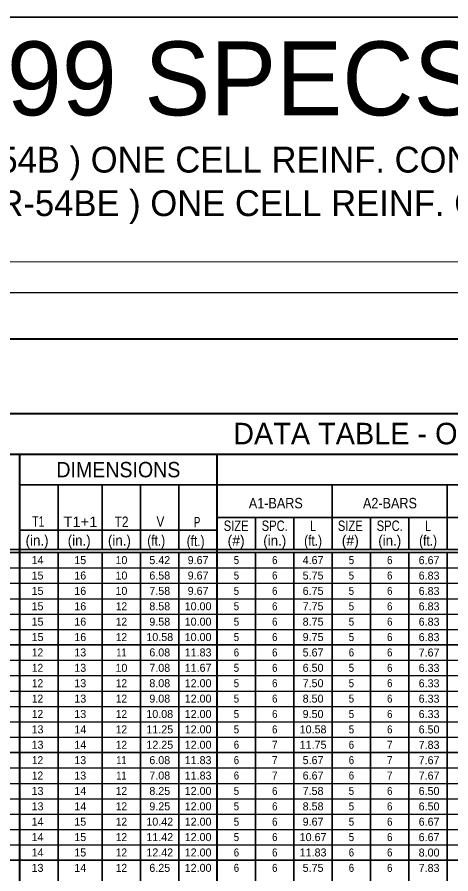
# Model space of a CAD drawing. Extents: x 187 to 558, y -82 to 195.
# Drawn here: x 274.3 to 344.7, y 55.4 to 194.6 of the extents above; entities that cross this region are included whole.
import ezdxf
from ezdxf.enums import TextEntityAlignment as Align

# ---------------------------------------------------------------- set-up
doc = ezdxf.new("R2010")
doc.units = 0
doc.header["$LTSCALE"] = 0.52
doc.layers.add('1', color=7, linetype='Continuous', lineweight=25)

msp = doc.modelspace()

# ---------------------------------------------------------------- linework, layer by layer
at = {"layer": '1', "lineweight": 13}
msp.add_line((192.9042, 154.8811), (552.9042, 154.8811), dxfattribs=at)
at = {"layer": '1', "lineweight": 40}
for p, q in [((222.9042, 142.3811), (547.9042, 142.3811)), ((242.6892, 130.2354), (506.9717, 130.2354)), ((242.6892, 123.6452), (506.9717, 123.6452)), ((274.7901, 108.1452), (274.7901, 123.6452)), ((274.7901, -12.3547), (274.7901, 123.6452)), ((306.8118, -12.3547), (306.8118, 123.6452))]:
    msp.add_line(p, q, dxfattribs=at)
at = {"layer": '1', "lineweight": 35}
for p, q in [((306.8118, 108.1452), (306.8118, 123.6452)), ((281.0101, 108.1452), (281.0101, 118.6452)), ((288.1517, 108.1452), (288.1517, 118.6452)), ((294.3717, 108.1452), (294.3717, 118.6452)), ((300.5917, 108.1452), (300.5917, 118.6452)), ((325.4717, 108.1452), (325.4717, 118.6452)), ((344.1318, 108.1452), (344.1318, 118.6452)), ((306.8118, 113.3361), (500.7517, 113.3361)), ((313.0317, 108.1452), (313.0317, 113.3361)), ((319.2518, 108.1452), (319.2518, 113.3361)), ((331.6918, 108.1452), (331.6918, 113.3361)), ((337.9117, 108.1452), (337.9117, 113.3361)), ((274.7901, 111.2578), (306.8118, 111.2578)), ((242.6892, 108.1452), (274.7901, 108.1452)), ((242.6892, 107.6452), (389.1459, 107.6452)), ((274.7901, 108.1452), (506.9717, 108.1452)), ((274.7901, 107.6452), (506.9717, 107.6452)), ((281.0101, -12.3547), (281.0101, 107.6452)), ((288.1517, -12.3547), (288.1517, 107.6452)), ((294.3717, -12.3547), (294.3717, 107.6452)), ((300.5917, -12.3547), (300.5917, 107.6452)), ((313.0317, -12.3547), (313.0317, 107.6452)), ((319.2518, -12.3547), (319.2518, 107.6452)), ((325.4717, -12.3547), (325.4717, 107.6452)), ((331.6918, -12.3547), (331.6918, 107.6452)), ((337.9117, -12.3547), (337.9117, 107.6452)), ((344.1318, -12.3547), (344.1318, 107.6452)), ((242.6892, 92.6452), (506.9717, 92.6452)), ((242.6892, 75.1453), (506.9717, 75.1453)), ((242.6892, 57.6452), (506.9717, 57.6452))]:
    msp.add_line(p, q, dxfattribs=at)
at = {"layer": '1'}
for p, q in [((261.3492, 105.1452), (506.9717, 105.1452)), ((261.3492, 102.6452), (506.9717, 102.6452)), ((261.3492, 100.1452), (506.9717, 100.1452)), ((261.3492, 97.6452), (506.9717, 97.6452)), ((261.3492, 95.1452), (506.9717, 95.1452)), ((261.3492, 90.1452), (506.9717, 90.1452)), ((261.3492, 87.6452), (506.9717, 87.6452)), ((261.3492, 85.1452), (506.9717, 85.1452)), ((261.3492, 82.6453), (506.9717, 82.6453)), ((261.3492, 80.1453), (506.9717, 80.1453)), ((261.3492, 77.6453), (506.9717, 77.6453)), ((261.3492, 72.6453), (506.9717, 72.6453)), ((261.3492, 70.1453), (506.9717, 70.1453)), ((261.3492, 67.6453), (506.9717, 67.6453)), ((261.3492, 65.1453), (506.9717, 65.1453)), ((261.3492, 62.6452), (506.9717, 62.6452)), ((261.3492, 60.1452), (506.9717, 60.1452))]:
    msp.add_line(p, q, dxfattribs=at)
at = {"layer": '1', "lineweight": 35}
msp.add_lwpolyline([(187.0721, -82.4459), (557.7998, -82.4459), (557.7998, 194.6359), (187.0721, 194.6359)], close=True, dxfattribs=at)
at = {"layer": '1'}
msp.add_lwpolyline([(207.9042, -70.1189), (207.9042, 149.8811), (552.9042, 149.8811)], dxfattribs=at)
at = {"layer": '1', "lineweight": 35}
msp.add_lwpolyline([(274.7901, 118.6452), (306.8118, 118.6452), (474.7517, 118.6452)], dxfattribs=at)

# ---------------------------------------------------------------- texts
at = {"layer": '1'}
for s, height, p in [('1999 SPECS.- FINAL ENGLISH', 12, (254.8188, 178.6837)), ('( p. 54B ) ONE CELL REINF. CONC. BOX CULVERT - ( RCB2-1B-01 ) -  FINAL ENGLISH ( 9/10/97 )', 4.2, (261.6172, 169.3818)), ('( p. R-54BE ) ONE CELL REINF. CONC. BOX CULVERT - ( RCB2-1-00E ) -  FINAL ENGLISH ( 7/1/99 )', 4.2, (261.6172, 162.3164)), ('DATA TABLE - ONE CELL REINFORCED CONCRETE BOX ', 3.5, (309.3954, 125.2283))]:
    msp.add_text(s, height=height, dxfattribs=at).set_placement(p)
for s, height, width, p in [('DIMENSIONS', 2.5, 0.95, (290.7643, 119.8686)), ('A1-BARS', 1.7, 0.9, (316.3118, 114.8252)), ('A2-BARS', 1.7, 0.9, (334.836, 114.8252)), ('T1', 1.7, 0.75, (277.7718, 111.8461)), ('T1+1', 1.7, 1.05, (284.6091, 111.8002)), ('T2', 1.7, 0.85, (291.2859, 111.7961)), ('SIZE', 1.7, 0.8, (309.8742, 111.1469)), ('SPC.', 1.7, 0.8, (316.1409, 111.1469)), ('L', 1.7, 0.75, (322.3609, 111.1469)), ('SIZE', 1.7, 0.8, (328.3992, 111.1469)), ('SPC.', 1.7, 0.8, (334.8009, 111.1469)), ('L', 1.7, 0.75, (341.0209, 111.1469)), ('(in.)', 1.7, 0.95, (316.1409, 108.7469)), ('(ft.)', 1.7, 0.85, (322.361, 108.7469)), ('(in.)', 1.7, 0.95, (334.8009, 108.7469)), ('(ft.)', 1.7, 0.85, (341.021, 108.7469)), ('5', 1.3, 0.9, (309.9213, 105.7661)), ('6', 1.3, 0.9, (316.1413, 105.7661)), ('5', 1.3, 0.9, (328.5813, 105.7661)), ('6', 1.3, 0.9, (334.8013, 105.7661)), ('5', 1.3, 0.9, (309.9213, 103.2661)), ('6', 1.3, 0.9, (316.1413, 103.2661)), ('5', 1.3, 0.9, (328.5813, 103.2661)), ('6', 1.3, 0.9, (334.8013, 103.2661)), ('5', 1.3, 0.9, (309.9213, 100.7661)), ('6', 1.3, 0.9, (316.1413, 100.7661)), ('5', 1.3, 0.9, (328.5813, 100.7661)), ('6', 1.3, 0.9, (334.8013, 100.7661)), ('12', 1.3, 0.95, (291.2618, 98.2661)), ('5', 1.3, 0.9, (309.9213, 98.2661)), ('6', 1.3, 0.9, (316.1413, 98.2661)), ('5', 1.3, 0.9, (328.5813, 98.2661)), ('6', 1.3, 0.9, (334.8013, 98.2661)), ('12', 1.3, 0.95, (291.2618, 95.7661)), ('5', 1.3, 0.9, (309.9213, 95.7661)), ('6', 1.3, 0.9, (316.1413, 95.7661)), ('5', 1.3, 0.9, (328.5813, 95.7661)), ('6', 1.3, 0.9, (334.8013, 95.7661)), ('12', 1.3, 0.95, (291.2618, 93.2661)), ('5', 1.3, 0.9, (309.9213, 93.2661)), ('6', 1.3, 0.9, (316.1413, 93.2661)), ('5', 1.3, 0.9, (328.5813, 93.2661)), ('6', 1.3, 0.9, (334.8013, 93.2661)), ('12', 1.3, 0.95, (277.6451, 90.7661)), ('11', 1.3, 0.85, (291.2618, 90.7661)), ('6', 1.3, 0.9, (309.9213, 90.7661)), ('6', 1.3, 0.9, (316.1413, 90.7661)), ('6', 1.3, 0.9, (328.5813, 90.7661)), ('6', 1.3, 0.9, (334.8013, 90.7661)), ('12', 1.3, 0.95, (277.6451, 88.2661)), ('5', 1.3, 0.9, (309.9213, 88.2661)), ('6', 1.3, 0.9, (316.1413, 88.2661)), ('5', 1.3, 0.9, (328.5813, 88.2661)), ('6', 1.3, 0.9, (334.8013, 88.2661)), ('12', 1.3, 0.95, (277.6451, 85.7661)), ('12', 1.3, 0.95, (291.2618, 85.7661)), ('5', 1.3, 0.9, (309.9213, 85.7661)), ('6', 1.3, 0.9, (316.1413, 85.7661)), ('5', 1.3, 0.9, (328.5813, 85.7661)), ('6', 1.3, 0.9, (334.8013, 85.7661)), ('12', 1.3, 0.95, (277.6451, 83.2661)), ('12', 1.3, 0.95, (291.2618, 83.2661)), ('5', 1.3, 0.9, (309.9213, 83.2661)), ('6', 1.3, 0.9, (316.1413, 83.2661)), ('5', 1.3, 0.9, (328.5813, 83.2661)), ('6', 1.3, 0.9, (334.8013, 83.2661)), ('12', 1.3, 0.95, (277.6451, 80.7661)), ('12', 1.3, 0.95, (291.2618, 80.7661)), ('5', 1.3, 0.9, (309.9213, 80.7661)), ('6', 1.3, 0.9, (316.1413, 80.7661)), ('5', 1.3, 0.9, (328.5813, 80.7661)), ('6', 1.3, 0.9, (334.8013, 80.7661)), ('12', 1.3, 0.95, (291.2618, 78.2661)), ('5', 1.3, 0.9, (309.9213, 78.2661)), ('6', 1.3, 0.9, (316.1413, 78.2661)), ('5', 1.3, 0.9, (328.5813, 78.2661)), ('6', 1.3, 0.9, (334.8013, 78.2661)), ('12', 1.3, 0.95, (291.2618, 75.7661)), ('6', 1.3, 0.9, (309.9213, 75.7661)), ('7', 1.3, 0.95, (316.1422, 75.7661)), ('6', 1.3, 0.9, (328.5813, 75.7661)), ('7', 1.3, 0.95, (334.8022, 75.7661)), ('12', 1.3, 0.95, (277.6451, 73.2661)), ('11', 1.3, 0.85, (291.2618, 73.2661)), ('6', 1.3, 0.9, (309.9213, 73.2661)), ('7', 1.3, 0.95, (316.1422, 73.2661)), ('6', 1.3, 0.9, (328.5813, 73.2661)), ('7', 1.3, 0.95, (334.8022, 73.2661)), ('12', 1.3, 0.95, (277.6451, 70.7661)), ('11', 1.3, 0.85, (291.2618, 70.7661)), ('6', 1.3, 0.9, (309.9213, 70.7661)), ('7', 1.3, 0.95, (316.1422, 70.7661)), ('6', 1.3, 0.9, (328.5813, 70.7661)), ('7', 1.3, 0.95, (334.8022, 70.7661)), ('12', 1.3, 0.95, (291.2618, 68.2661)), ('5', 1.3, 0.9, (309.9213, 68.2661)), ('6', 1.3, 0.9, (316.1413, 68.2661)), ('5', 1.3, 0.9, (328.5813, 68.2661)), ('6', 1.3, 0.9, (334.8013, 68.2661)), ('12', 1.3, 0.95, (291.2618, 65.7661)), ('5', 1.3, 0.9, (309.9213, 65.7661)), ('6', 1.3, 0.9, (316.1413, 65.7661)), ('5', 1.3, 0.9, (328.5813, 65.7661)), ('6', 1.3, 0.9, (334.8013, 65.7661)), ('12', 1.3, 0.95, (291.2618, 63.2661)), ('5', 1.3, 0.9, (309.9213, 63.2661)), ('6', 1.3, 0.9, (316.1413, 63.2661)), ('5', 1.3, 0.9, (328.5813, 63.2661)), ('6', 1.3, 0.9, (334.8013, 63.2661)), ('12', 1.3, 0.95, (291.2618, 60.7661)), ('5', 1.3, 0.9, (309.9213, 60.7661)), ('6', 1.3, 0.9, (316.1413, 60.7661)), ('5', 1.3, 0.9, (328.5813, 60.7661)), ('6', 1.3, 0.9, (334.8013, 60.7661)), ('12', 1.3, 0.95, (291.2618, 58.2661)), ('6', 1.3, 0.9, (309.9213, 58.2661)), ('6', 1.3, 0.9, (316.1413, 58.2661)), ('6', 1.3, 0.9, (328.5813, 58.2661)), ('6', 1.3, 0.9, (334.8013, 58.2661)), ('12', 1.3, 0.95, (291.2618, 55.7661)), ('6', 1.3, 0.9, (309.9213, 55.7661)), ('6', 1.3, 0.9, (316.1413, 55.7661)), ('6', 1.3, 0.9, (328.5813, 55.7661)), ('6', 1.3, 0.9, (334.8013, 55.7661))]:
    msp.add_text(s, height=height, dxfattribs=dict(at, width=width)).set_placement(p, align=Align.CENTER)
for s, width, p in [('V', 0.85, (296.9434, 111.8469)), ('P', 0.7, (303.0126, 111.7477)), ('(in.)', 0.95, (275.7134, 108.7777)), ('(in.)', 0.95, (282.5467, 108.7769)), ('(in.)', 0.95, (289.0751, 108.7777)), ('(ft.)', 0.85, (295.4559, 108.7777)), ('(ft.)', 0.85, (301.8517, 108.6886))]:
    msp.add_text(s, height=1.7, dxfattribs=dict(at, width=width)).set_placement(p)
for s, height, p in [('(#)', 1.7, (309.8743, 108.7469)), ('(#)', 1.7, (328.3992, 108.7469)), ('14', 1.3, (277.6455, 105.7661)), ('15', 1.3, (284.5813, 105.7661)), ('10', 1.3, (291.2618, 105.7661)), ('5.42', 1.3, (297.4817, 105.7661)), ('9.67', 1.3, (303.7013, 105.7661)), ('4.67', 1.3, (322.3613, 105.7661)), ('15', 1.3, (277.6455, 103.2661)), ('16', 1.3, (284.5813, 103.2661)), ('10', 1.3, (291.2618, 103.2661)), ('6.58', 1.3, (297.4817, 103.2661)), ('9.67', 1.3, (303.7013, 103.2661)), ('5.75', 1.3, (322.3622, 103.2661)), ('15', 1.3, (277.6455, 100.7661)), ('16', 1.3, (284.5813, 100.7661)), ('10', 1.3, (291.2618, 100.7661)), ('7.58', 1.3, (297.4817, 100.7661)), ('9.67', 1.3, (303.7013, 100.7661)), ('6.75', 1.3, (322.3622, 100.7661)), ('15', 1.3, (277.6455, 98.2661)), ('16', 1.3, (284.5813, 98.2661)), ('8.58', 1.3, (297.4817, 98.2661)), ('10.00', 1.3, (303.7018, 98.2661)), ('7.75', 1.3, (322.3622, 98.2661)), ('15', 1.3, (277.6455, 95.7661)), ('16', 1.3, (284.5813, 95.7661)), ('9.58', 1.3, (297.4817, 95.7661)), ('10.00', 1.3, (303.7018, 95.7661)), ('8.75', 1.3, (322.3622, 95.7661)), ('15', 1.3, (277.6455, 93.2661)), ('16', 1.3, (284.5813, 93.2661)), ('10.58', 1.3, (297.4817, 93.2661)), ('10.00', 1.3, (303.7018, 93.2661)), ('9.75', 1.3, (322.3622, 93.2661)), ('13', 1.3, (284.5805, 90.7661)), ('6.08', 1.3, (297.4817, 90.7661)), ('11.83', 1.3, (303.7022, 90.7661)), ('5.67', 1.3, (322.3613, 90.7661)), ('13', 1.3, (284.5805, 88.2661)), ('10', 1.3, (291.2618, 88.2661)), ('7.08', 1.3, (297.4817, 88.2661)), ('11.67', 1.3, (303.7022, 88.2661)), ('6.50', 1.3, (322.3617, 88.2661)), ('13', 1.3, (284.5805, 85.7661)), ('8.08', 1.3, (297.4817, 85.7661)), ('12.00', 1.3, (303.7018, 85.7661)), ('7.50', 1.3, (322.3617, 85.7661)), ('13', 1.3, (284.5805, 83.2661)), ('9.08', 1.3, (297.4817, 83.2661)), ('12.00', 1.3, (303.7018, 83.2661)), ('8.50', 1.3, (322.3617, 83.2661)), ('13', 1.3, (284.5805, 80.7661)), ('10.08', 1.3, (297.4817, 80.7661)), ('12.00', 1.3, (303.7018, 80.7661)), ('9.50', 1.3, (322.3617, 80.7661)), ('13', 1.3, (277.6447, 78.2661)), ('14', 1.3, (284.5813, 78.2661)), ('11.25', 1.3, (297.4813, 78.2661)), ('12.00', 1.3, (303.7018, 78.2661)), ('10.58', 1.3, (322.3617, 78.2661)), ('13', 1.3, (277.6447, 75.7661)), ('14', 1.3, (284.5813, 75.7661)), ('12.25', 1.3, (297.4813, 75.7661)), ('12.00', 1.3, (303.7018, 75.7661)), ('11.75', 1.3, (322.3613, 75.7661)), ('13', 1.3, (284.5805, 73.2661)), ('6.08', 1.3, (297.4817, 73.2661)), ('11.83', 1.3, (303.7022, 73.2661)), ('5.67', 1.3, (322.3613, 73.2661)), ('13', 1.3, (284.5805, 70.7661)), ('7.08', 1.3, (297.4817, 70.7661)), ('11.83', 1.3, (303.7022, 70.7661)), ('6.67', 1.3, (322.3613, 70.7661)), ('13', 1.3, (277.6447, 68.2661)), ('14', 1.3, (284.5813, 68.2661)), ('8.25', 1.3, (297.4822, 68.2661)), ('12.00', 1.3, (303.7018, 68.2661)), ('7.58', 1.3, (322.3617, 68.2661)), ('13', 1.3, (277.6447, 65.7661)), ('14', 1.3, (284.5813, 65.7661)), ('9.25', 1.3, (297.4822, 65.7661)), ('12.00', 1.3, (303.7018, 65.7661)), ('8.58', 1.3, (322.3617, 65.7661)), ('14', 1.3, (277.6455, 63.2661)), ('15', 1.3, (284.5813, 63.2661)), ('10.42', 1.3, (297.4817, 63.2661)), ('12.00', 1.3, (303.7018, 63.2661)), ('9.67', 1.3, (322.3613, 63.2661)), ('14', 1.3, (277.6455, 60.7661)), ('15', 1.3, (284.5813, 60.7661)), ('11.42', 1.3, (297.4817, 60.7661)), ('12.00', 1.3, (303.7018, 60.7661)), ('10.67', 1.3, (322.3622, 60.7661)), ('14', 1.3, (277.6455, 58.2661)), ('15', 1.3, (284.5813, 58.2661)), ('12.42', 1.3, (297.4817, 58.2661)), ('12.00', 1.3, (303.7018, 58.2661)), ('11.83', 1.3, (322.3622, 58.2661)), ('13', 1.3, (277.6447, 55.7661)), ('6.25', 1.3, (297.4822, 55.7661)), ('12.00', 1.3, (303.7018, 55.7661)), ('14', 1.3, (284.5813, 55.7661)), ('5.75', 1.3, (322.3622, 55.7661))]:
    msp.add_text(s, height=height, dxfattribs=at).set_placement(p, align=Align.CENTER)
for s, p in [('6.67', (342.8776, 105.7544)), ('6.83', (342.8776, 103.2544)), ('6.83', (342.8776, 100.7544)), ('6.83', (342.8776, 98.2544)), ('6.83', (342.8776, 95.7544)), ('6.83', (342.8776, 93.2544)), ('7.67', (342.8776, 90.7544)), ('6.33', (342.8776, 88.2544)), ('6.33', (342.8776, 85.7544)), ('6.33', (342.8776, 83.2544)), ('6.33', (342.8776, 80.7544)), ('6.50', (342.8776, 78.2544)), ('7.83', (342.8776, 75.7544)), ('7.67', (342.8776, 73.2544)), ('7.67', (342.8776, 70.7544)), ('6.50', (342.8776, 68.2544)), ('6.50', (342.8776, 65.7544)), ('6.67', (342.8776, 63.2544)), ('6.67', (342.8776, 60.7544)), ('8.00', (342.8776, 58.2544)), ('7.83', (342.8776, 55.7544))]:
    msp.add_text(s, height=1.3, dxfattribs=at).set_placement(p, align=Align.RIGHT)

doc.saveas('drawing.dxf')
